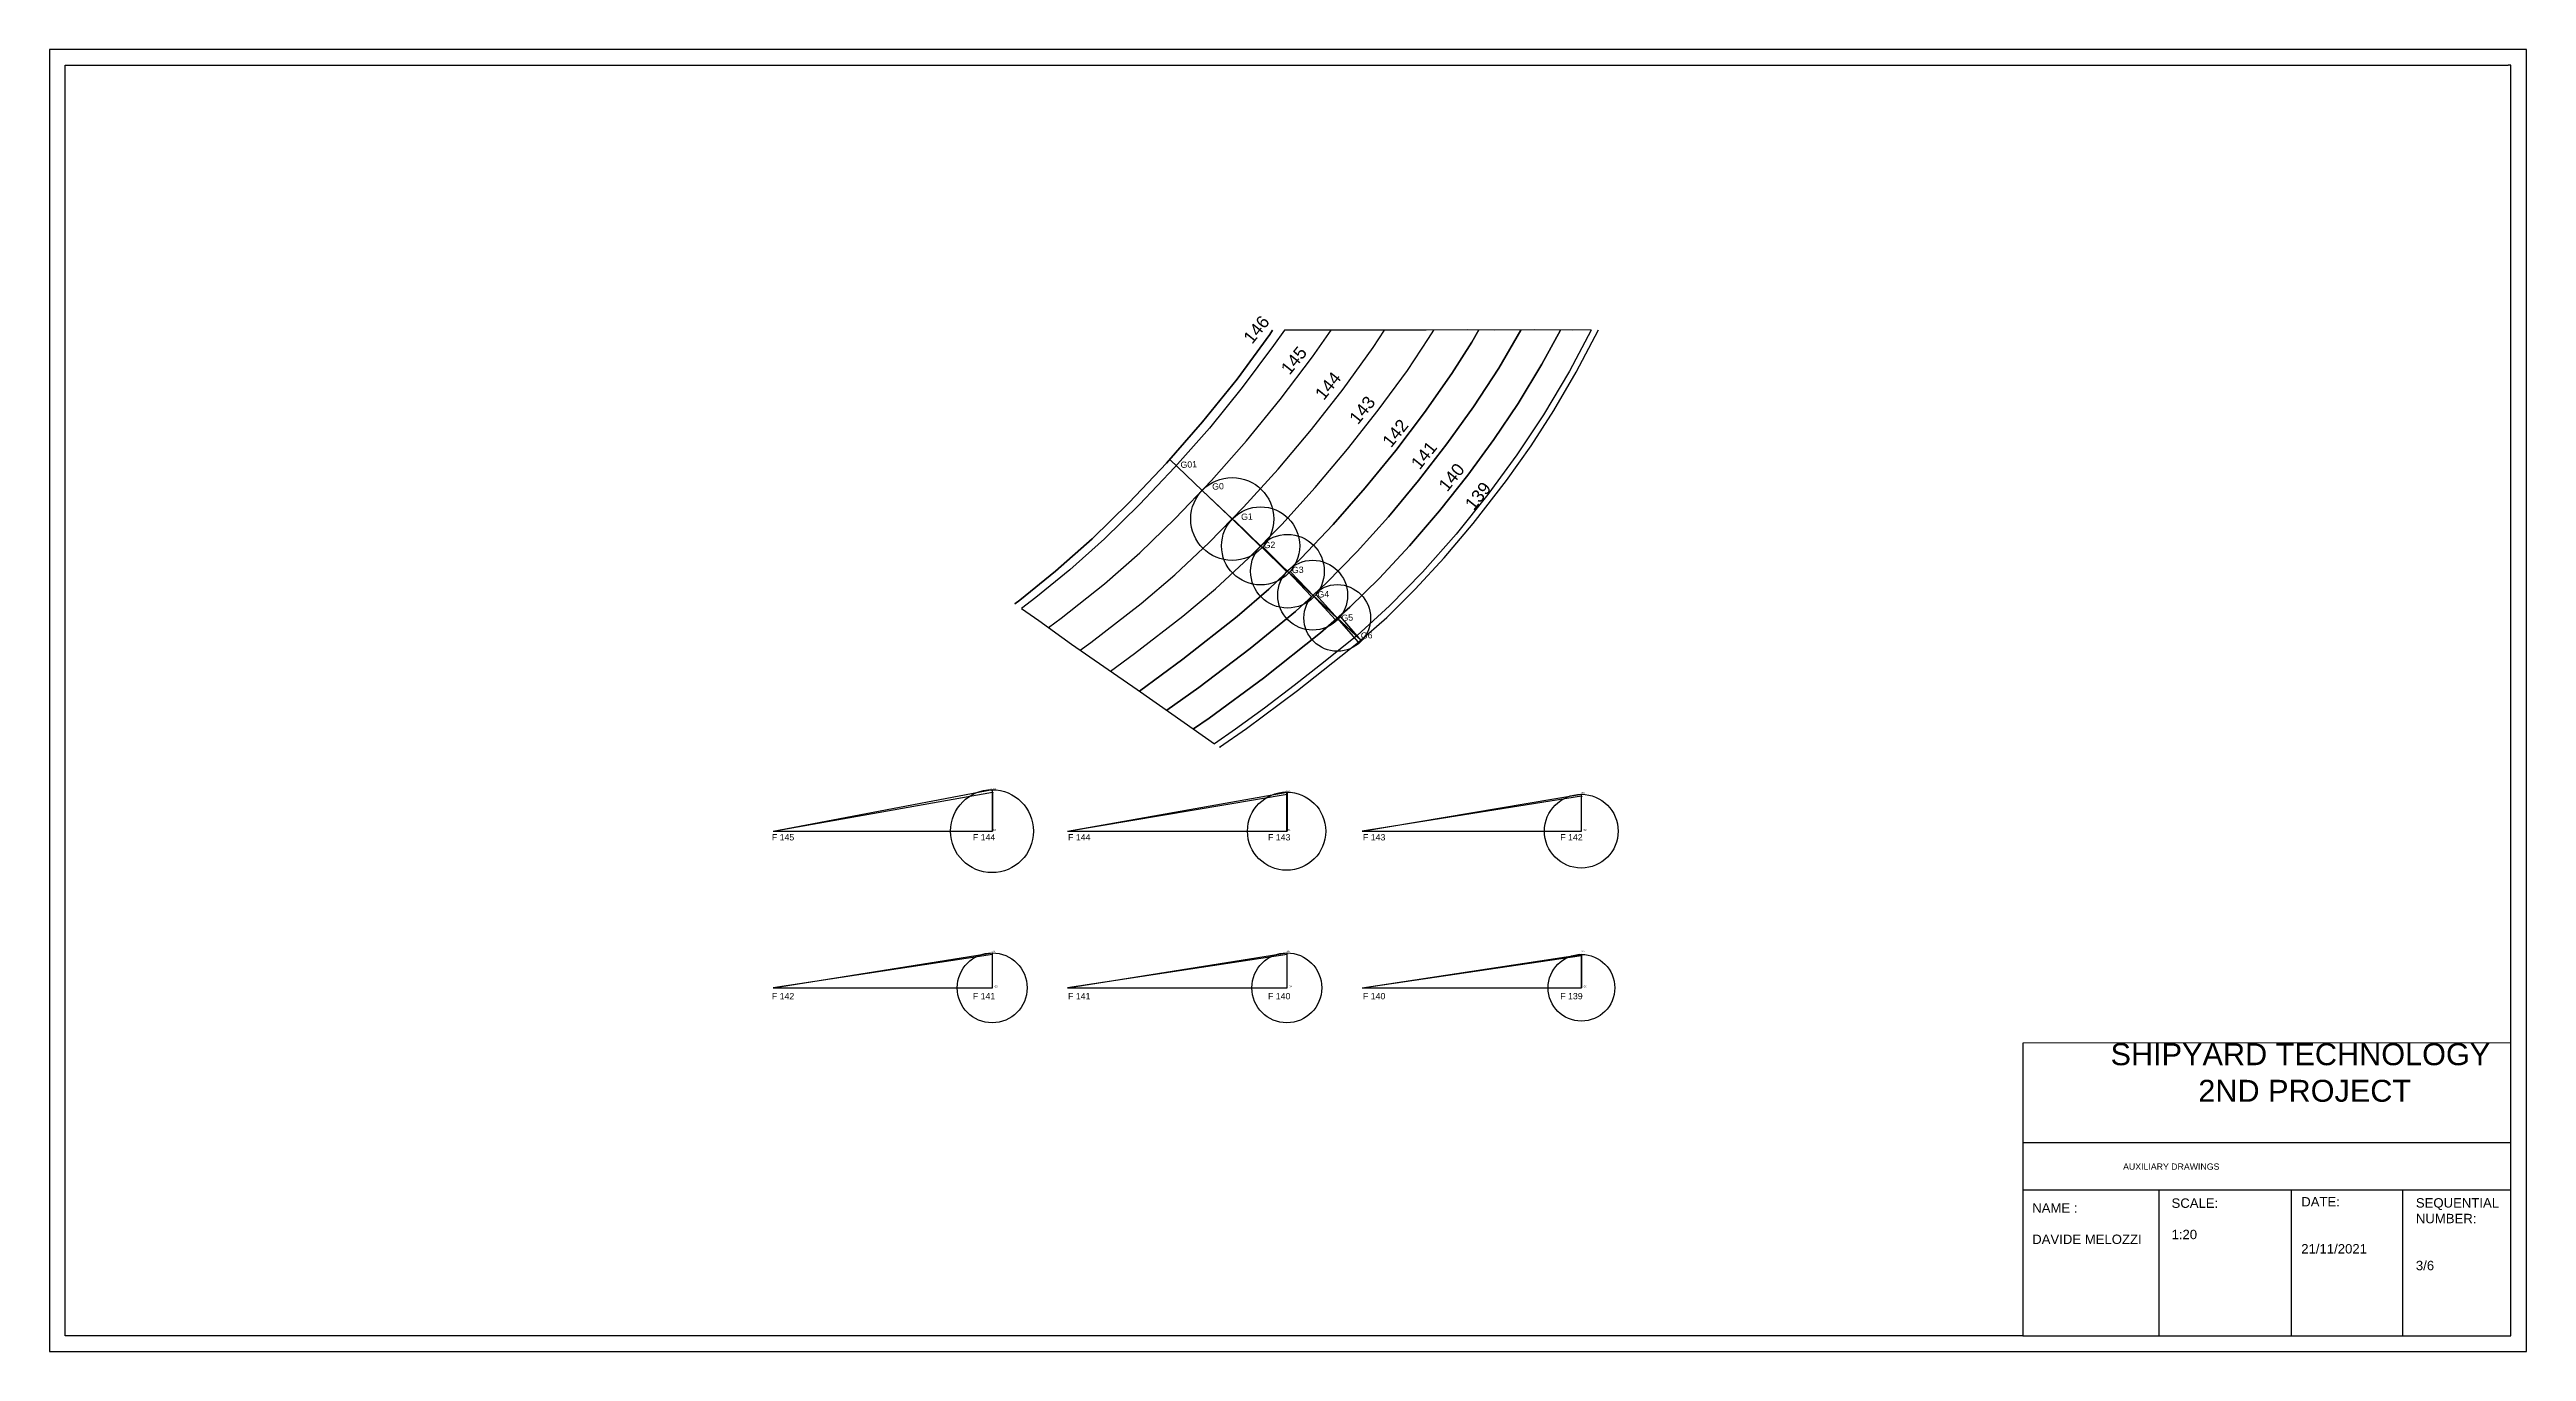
# Model space of a CAD drawing. Header units: inches. Extents: x 25 to 7929, y 11 to 4167.
import ezdxf

# ---------------------------------------------------------------- set-up
doc = ezdxf.new("R2010")
doc.units = ezdxf.units.IN
doc.header["$MEASUREMENT"] = 0
for name, color, linetype in [('Frames[139-146]', 7, 'Continuous'), ('Leg_Aux', 7, 'Continuous'), ('Leg_Geodesica', 7, 'Continuous'), ('Plate', 1, 'Continuous'), ('VPorts', 7, 'Continuous')]:
    doc.layers.add(name, color=color, linetype=linetype)
for name, color, linetype, true_color in [('G0G1', 7, 'Continuous', 0x667d3a), ("G1G'2G2''", 7, 'Continuous', 0xa8bd38), ('G1G2', 7, 'Continuous', 0x60812a), ("G2G'3G''3", 7, 'Continuous', 0x9fb01c), ('G2G3', 7, 'Continuous', 0x629a50), ("G3G'4G''4", 7, 'Continuous', 0xa8bd38), ('G3G4', 7, 'Continuous', 0x6c9a5b), ('G4G5', 7, 'Continuous', 0x7aa648), ("G4G´5G''5", 7, 'Continuous', 0xa8bd38), ("G5G'6G''6", 7, 'Continuous', 0xa8bd38), ('G5G6', 7, 'Continuous', 0x86b16a), ('Perp_140', 7, 'Continuous', 0xcb7d78), ('Perp_F141', 7, 'Continuous', 0xc07d78), ('Perp_F142', 7, 'Continuous', 0xab6363), ('Perp_F143', 7, 'Continuous', 0xb74256), ('Perp_F144', 7, 'Continuous', 0x9e4049), ('R_G1', 7, 'Continuous', 0x006066), ('R_G2', 7, 'Continuous', 0x38757d), ('R_G3', 7, 'Continuous', 0x408d87), ('R_G4', 7, 'Continuous', 0x6bab9b), ('R_G5', 7, 'Continuous', 0x599c84)]:
    doc.layers.add(name, color=color, linetype=linetype, true_color=true_color)
doc.styles.get("Standard").update_dxf_attribs({"font": 'Arial.ttf'})

msp = doc.modelspace()

# ---------------------------------------------------------------- linework, layer by layer
for p, q in [((75.2, 4167.1), (25.2, 4167.1)), ((25.2, 4167.1), (25.2, 61.3)), ((7929.3, 4167.1), (75.2, 4167.1)), ((75.2, 61.3), (75.2, 4117.1)), ((75.2, 4117.1), (7871.2, 4117.1)), ((7879.3, 4117.1), (7871.2, 4117.1)), ((7879.3, 61.3), (7879.3, 4117.1)), ((7929.3, 4117.1), (7929.3, 4167.1)), ((7929.3, 61.3), (7929.3, 4117.1)), ((3760.5, 1941.6), (3761.2, 1941.6)), ((3760.5, 1941.1), (3761.2, 1941.1)), ((3761.4, 1941.6), (3762.1, 1941.6)), ((3761.4, 1941.1), (3762.1, 1941.1)), ((3762.3, 1941.6), (3763, 1941.6)), ((3762.3, 1941.1), (3763, 1941.1)), ((7879.3, 996.3), (6322.1, 995.1)), ((6322.1, 995.1), (6322.1, 61.3)), ((7879.3, 61.3), (7879.3, 996.3)), ((6322.1, 678.1), (7879.3, 678.1)), ((6322.1, 526.8), (7879.3, 526.8)), ((6756.3, 526.8), (6756.3, 61.3)), ((7178.7, 526.8), (7178.7, 61.3)), ((7534, 526.8), (7534, 61.3)), ((25.2, 61.3), (25.2, 11.3)), ((25.2, 11.3), (7929.3, 11.3)), ((6322.1, 61.3), (75.2, 61.3)), ((6322.1, 61.3), (7879.3, 61.3)), ((7929.3, 11.3), (7929.3, 61.3))]:
    msp.add_line(p, q)
at = {"layer": 'Frames[139-146]'}
for points in [[(3928.2, 3271.2), (3919, 3257.4), (3814.5, 3115.4), (3704.6, 2978.3), (3589.5, 2846.4), (3470.4, 2720.8), (3351.9, 2605.5), (3235.2, 2501.5), (3121.1, 2409.3), (3106, 2398.1), (3121.1, 2409.3), (3235.2, 2501.5), (3351.9, 2605.5), (3470.4, 2720.8), (3589.5, 2846.4), (3704.6, 2978.3), (3814.5, 3115.4), (3919, 3257.4)], [(4586.6, 3271.9), (4563.9, 3233), (4500.1, 3132.8), (4413.2, 3008.9), (4321.1, 2887.4), (4223.5, 2767.8), (4121, 2650.9), (4018, 2542.6), (3916, 2444.8), (3815.1, 2357.5), (3641.6, 2220.8), (3502.9, 2119.4), (3641.6, 2220.8), (3815.1, 2357.5), (3916, 2444.8), (4018, 2542.6), (4121, 2650.9), (4223.5, 2767.8), (4321.1, 2887.4), (4413.2, 3008.9), (4500.1, 3132.8), (4563.9, 3233)], [(4720.7, 3271.8), (4650, 3150.2), (4569.4, 3026.6), (4484.6, 2908.2), (4393.9, 2791), (4297.5, 2675.3), (4197.6, 2564.3), (4098.6, 2463.7), (4000.7, 2373.7), (3856.2, 2255.6), (3692.9, 2130.8), (3590.9, 2058.2), (3692.9, 2130.8), (3856.2, 2255.6), (4000.7, 2373.7), (4098.6, 2463.7), (4197.6, 2564.3), (4297.5, 2675.3), (4393.9, 2791), (4484.6, 2908.2), (4569.4, 3026.6), (4650, 3150.2)], [(4846.6, 3271.6), (4787.4, 3162.7), (4711.8, 3037.7), (4634.2, 2922.4), (4550.6, 2808.3), (4460.8, 2695), (4365.3, 2583.1), (4269.2, 2479.8), (4174.3, 2387.2), (4080.6, 2305.5), (3898.6, 2160.8), (3725.8, 2032.7), (3675.9, 1998.5), (3725.8, 2032.7), (3898.6, 2160.8), (4080.6, 2305.5), (4174.3, 2387.2), (4269.2, 2479.8), (4365.3, 2583.1), (4460.8, 2695), (4550.6, 2808.3), (4634.2, 2922.4), (4711.8, 3037.7), (4787.4, 3162.7)]]:
    msp.add_lwpolyline(points, close=True, dxfattribs=at)
for points in [[(3213.4, 2322), (3253.8, 2351.8), (3391.9, 2461.6), (3503.9, 2560.6), (3617.6, 2670.4), (3732.7, 2791), (3845.1, 2918.2), (3952.7, 3049.9), (4055.3, 3185.7), (4115.1, 3271.7)], [(3253.8, 2351.8), (3391.9, 2461.6), (3503.9, 2560.6), (3617.6, 2670.4), (3732.7, 2791), (3845.1, 2918.2), (3952.7, 3049.9), (4055.3, 3185.7), (4115.1, 3271.7)], [(3314.3, 2250.2), (3348.5, 2274.7), (3508.5, 2399), (3616.2, 2490.7), (3725.3, 2593), (3835.6, 2705.9), (3945.9, 2827.8), (4051.8, 2953.7), (4153, 3083.1), (4249.4, 3216.4), (4285.2, 3271.3)], [(3348.4, 2274.7), (3348.4, 2274.7), (3508.5, 2399), (3616.2, 2490.7), (3725.3, 2593), (3835.6, 2705.9), (3945.9, 2827.8), (4051.8, 2953.7), (4153, 3083.1), (4249.4, 3216.4), (4285.2, 3271.3)], [(3410.6, 2183.2), (3487.7, 2238.9), (3641.8, 2358.6), (3745.9, 2445.8), (3851.1, 2543.3), (3957.4, 2651.3), (4064.2, 2769.1), (4167.2, 2891.1), (4265.2, 3015.8), (4358.1, 3143), (4425.7, 3244.3), (4442.2, 3271.4)], [(3410.6, 2183.2), (3487.7, 2238.9), (3641.8, 2358.6), (3745.9, 2445.8), (3851.1, 2543.3), (3957.4, 2651.3), (4064.2, 2769.1), (4167.2, 2891.1), (4265.2, 3015.8), (4358.1, 3143), (4425.7, 3244.3), (4442.2, 3271.4)], [(3758.6, 1940.7), (3844.5, 1999.7), (4007.4, 2120.8), (4202.2, 2275.9), (4292.1, 2354.6), (4383.4, 2444.3), (4475.9, 2545), (4568.1, 2654.1), (4675, 2791.8), (4753.2, 2902.2), (4825.8, 3014.5), (4897.2, 3137.6), (4967.7, 3271.9)], [(3758.6, 1940.7), (3844.5, 1999.7), (4007.4, 2120.8), (4202.2, 2275.9), (4292.1, 2354.6), (4383.4, 2444.3), (4475.9, 2545), (4568.1, 2654.1), (4675, 2791.8), (4753.2, 2902.2), (4825.8, 3014.5), (4897.2, 3137.6), (4967.7, 3271.9)]]:
    msp.add_lwpolyline(points, dxfattribs=at)
at = {"layer": 'G0G1'}
for p, q in [((3703.3, 2759.8), (3599.7, 2858.1)), ((3703.1, 2760), (3799.2, 2668.6)), ((2334.1, 1672.1), (3034.1, 1804.7)), ((3034.1, 1672.1), (3034.1, 1804.7))]:
    msp.add_line(p, q, dxfattribs=at)
at = {"layer": "G1G'2G2''"}
for p, q in [((3703.1, 2760), (3895.2, 2577.5)), ((2334.1, 1672.1), (3034.1, 1797)), ((3034.1, 1672.1), (3034.1, 1797)), ((3034.1, 1797), (3034.1, 1672.1))]:
    msp.add_line(p, q, dxfattribs=at)
at = {"layer": 'G1G2'}
for p, q in [((3889.9, 2582.7), (3799.2, 2668.6)), ((3274.1, 1672.1), (3974.1, 1797)), ((3974.1, 1797), (3974.1, 1672.1))]:
    msp.add_line(p, q, dxfattribs=at)
at = {"layer": "G2G'3G''3"}
for p, q in [((3799.2, 2668.6), (3980.4, 2496.9)), ((3274.1, 1672.1), (3974.1, 1789.9)), ((3974.1, 1789.7), (3974.1, 1672.1))]:
    msp.add_line(p, q, dxfattribs=at)
at = {"layer": 'G2G3'}
for p, q in [((3975.5, 2501.8), (3889.9, 2582.7)), ((4214.1, 1672.1), (4914.1, 1789.9)), ((4914.1, 1672.1), (4914.1, 1789.9))]:
    msp.add_line(p, q, dxfattribs=at)
at = {"layer": "G3G'4G''4"}
for p, q in [((3889.9, 2582.7), (4060.9, 2421)), ((4914.1, 1783.7), (4214.1, 1672.1)), ((4914.1, 1672.1), (4914.1, 1783.7))]:
    msp.add_line(p, q, dxfattribs=at)
at = {"layer": 'G3G4'}
for p, q in [((4056.8, 2425.3), (3975.5, 2501.8)), ((2334.1, 1172.1), (3034.1, 1283.8)), ((3034.1, 1172.1), (3034.1, 1283.8)), ((3274.1, 1172.1), (3974.1, 1283.8)), ((3974.1, 1172.1), (3974.1, 1283.8))]:
    msp.add_line(p, q, dxfattribs=at)
at = {"layer": 'G4G5'}
for p, q in [((4134.6, 2352.6), (4056.8, 2425.3)), ((4214.1, 1172.1), (4914.1, 1278.6)), ((4914.1, 1172.1), (4914.1, 1278.6))]:
    msp.add_line(p, q, dxfattribs=at)
at = {"layer": "G4G´5G''5"}
for p, q in [((4137.6, 2349.3), (3975.5, 2501.8)), ((3034.1, 1278.5), (2334.1, 1172.1)), ((3034.1, 1172.1), (3034.1, 1278.5)), ((3974.1, 1278.5), (3274.1, 1172.1)), ((3974.1, 1172.1), (3974.1, 1278.5))]:
    msp.add_line(p, q, dxfattribs=at)
at = {"layer": "G5G'6G''6"}
for p, q in [((4056.8, 2425.3), (4212.3, 2279.9)), ((4214.1, 1172.1), (4914.1, 1274.9)), ((4914.1, 1172.1), (4914.1, 1274.9))]:
    msp.add_line(p, q, dxfattribs=at)
at = {"layer": 'G5G6'}
msp.add_line((4209.9, 2282.6), (4134.6, 2352.6), dxfattribs=at)
at = {"layer": 'Perp_140'}
for p, q in [((4201.8, 2275.5), (4134.6, 2352.6)), ((4212.3, 2279.9), (4145.1, 2356.9))]:
    msp.add_line(p, q, dxfattribs=at)
at = {"layer": 'Perp_F141'}
for p, q in [((4128.5, 2347.2), (4056.8, 2425.3)), ((4137.6, 2349.3), (4065.9, 2427.3))]:
    msp.add_line(p, q, dxfattribs=at)
at = {"layer": 'Perp_F142'}
for p, q in [((4052.6, 2421.4), (3975.5, 2501.8)), ((4060.9, 2421), (3983.8, 2501.4))]:
    msp.add_line(p, q, dxfattribs=at)
at = {"layer": 'Perp_F143'}
for p, q in [((3973.8, 2500.2), (3889.9, 2582.7)), ((3980.4, 2496.9), (3896.5, 2579.5))]:
    msp.add_line(p, q, dxfattribs=at)
at = {"layer": 'Perp_F144'}
for p, q in [((3888.5, 2581.4), (3799.2, 2668.6)), ((3895.2, 2577.5), (3805.9, 2664.8))]:
    msp.add_line(p, q, dxfattribs=at)
at = {"layer": 'Plate'}
for points in [[(3965.6, 3271.2), (3931.1, 3221.9), (3831, 3088.2), (3726.2, 2958.8), (3616.6, 2834), (3503.7, 2715.1), (3391.5, 2605.5), (3280.9, 2506.2), (3172.4, 2417.5), (3127.2, 2383.1)], [(4944.2, 3271.8), (4875.1, 3140.3), (4792.8, 3000.8), (4707.9, 2873.3), (4614.8, 2746.7), (4513.5, 2620.6), (4406.8, 2499), (4301.3, 2390.9), (4197.6, 2297.1), (4096.1, 2214.4), (3997.4, 2136.9), (3901.9, 2064.5), (3809.6, 1997.4), (3743.2, 1951.3)], [(4944.3, 3271.9), (4883.9, 3271.5), (4764.5, 3272), (4636, 3271.4), (4551.6, 3272.2), (4418.3, 3271.2), (4300.1, 3271.2), (4187.6, 3271.8), (4076.3, 3271.6), (3965.6, 3271.2)], [(3127.2, 2383.1), (3182.3, 2344.2), (3286.8, 2269.4), (3389.9, 2197.4), (3495.8, 2124.4), (3606.9, 2047), (3743.2, 1951.3)]]:
    msp.add_lwpolyline(points, dxfattribs=at)
at = {"layer": 'R_G1'}
for p, q in [((3034.1, 1797), (3032.7, 1804.5)), ((3032.7, 1804.5), (3032.7, 1672.1))]:
    msp.add_line(p, q, dxfattribs=at)
for centre in [(3799.2, 2668.6), (3032.7, 1672.1)]:
    msp.add_circle(centre, 132.3, dxfattribs=at)
at = {"layer": 'R_G2'}
for p, q in [((3974.1, 1789.9), (3972.8, 1796.8)), ((3972.8, 1796.8), (3972.8, 1672.1))]:
    msp.add_line(p, q, dxfattribs=at)
for centre in [(3889.9, 2582.7), (3972.8, 1672.1)]:
    msp.add_circle(centre, 124.7, dxfattribs=at)
at = {"layer": 'R_G3'}
for p, q in [((4914.1, 1783.7), (4913.1, 1789.7)), ((4913.1, 1789.7), (4913.1, 1672.1))]:
    msp.add_line(p, q, dxfattribs=at)
for centre in [(3975.5, 2501.8), (4913.1, 1672.1)]:
    msp.add_circle(centre, 117.6, dxfattribs=at)
at = {"layer": 'R_G4'}
for p, q in [((3034.1, 1278.5), (3033.3, 1283.6)), ((3033.3, 1283.6), (3033.3, 1172.1)), ((3974.1, 1278.5), (3973.3, 1283.6)), ((3973.3, 1283.6), (3973.3, 1172.1)), ((4913.5, 1278.5), (4913.5, 1172.1))]:
    msp.add_line(p, q, dxfattribs=at)
for centre, radius in [((4056, 2425.3), 111.5), ((4134.6, 2352.6), 106.4), ((3033.3, 1172.1), 111.5), ((3973.3, 1172.1), 111.5), ((4913.5, 1172.1), 106.4)]:
    msp.add_circle(centre, radius, dxfattribs=at)
at = {"layer": 'R_G5'}
msp.add_line((4914.1, 1274.9), (4913.5, 1278.5), dxfattribs=at)
at = {"layer": 'VPorts'}
for p, q in [((2334.1, 1672.1), (3034.1, 1672.1)), ((3274.1, 1672.1), (3974.1, 1672.1)), ((4214.1, 1672.1), (4914.1, 1672.1)), ((2334.1, 1172.1), (3034.1, 1172.1)), ((3274.1, 1172.1), (3974.1, 1172.1)), ((4214.1, 1172.1), (4914.1, 1172.1))]:
    msp.add_line(p, q, dxfattribs=at)

# ---------------------------------------------------------------- texts
at = {"attachment_point": 1}
for s, width, heights, insert, char_height in [('^ISHIPYARD TECHNOLOGY\\P^I^I2ND PROJECT ', 1557.199, [317], (6322.1, 995.1), 70), ('\\P\\P^I^I^I^IAUXILIARY DRAWINGS', 1557.199, [0], (6322.1, 678.1), 20), ('NAME :\\P\\PDAVIDE MELOZZI', 362.861, [0], (6352.1, 484.5), 30), ('SCALE:\\P\\P1:20', 350.084, [0], (6796.7, 499.8), 30), ('DATE:\\P\\P\\P21/11/2021', 299.124, [0], (7210.6, 504.1), 30), ('SEQUENTIAL\\PNUMBER:\\P\\P\\P3/6', 282.032, [0], (7576.4, 500.7), 30)]:
    msp.add_mtext_dynamic_manual_height_columns(s, width=width, gutter_width=1, heights=heights, dxfattribs=dict(at, insert=insert, char_height=char_height))
at = {"layer": 'Frames[139-146]', "linetype": 'Continuous'}
for s, p in [('146', (3862.7, 3224.3, 44161.3)), ('145', (3982.3, 3125.9, 44161.3)), ('144', (4091.3, 3045, 44161.3)), ('143', (4200.4, 2967.6, 44161.3)), ('142', (4306, 2893.8, 44161.3)), ('141', (4397.4, 2823.4, 44161.3)), ('140', (4485.4, 2753.1, 44161.3)), ('139', (4569.8, 2693.3, 44161.3))]:
    msp.add_text(s, height=40, rotation=51.25929, dxfattribs=at).set_placement(p)
at = {"layer": 'Frames[139-146]', "linetype": 'Continuous', "char_height": 20, "attachment_point": 1, "rotation": 359.95655}
for s, insert in [('F 145', (2330.2, 1662.6)), ('F 144', (2971.6, 1662.6)), ('F 144', (3275.4, 1662.6)), ('F 143', (3913.5, 1662.6)), ('F 143', (4216.4, 1662.6)), ('F 142', (4846.1, 1662.6)), ('F 142', (2330.2, 1155.4)), ('F 141', (2971.6, 1155.6)), ('F 141', (3275.4, 1155.6)), ('F 140', (3913.5, 1155.6)), ('F 140', (4216.4, 1155.6)), ('F 139', (4846.1, 1155.6))]:
    msp.add_mtext_dynamic_manual_height_columns(s, width=375.323, gutter_width=500, heights=[85.9], dxfattribs=dict(at, insert=insert))
at = {"layer": 'Leg_Aux', "linetype": 'Continuous', "char_height": 0.5, "attachment_point": 1, "rotation": 2.66095}
for s, insert in [("G'2", (3889.3, 2582)), ("G''2", (3895.8, 2578)), ("G'3", (3974.7, 2500.8)), ("G''3", (3981.8, 2497.2)), ("G'4", (4055.9, 2424.2)), ("G''4", (4061.2, 2421.2))]:
    msp.add_mtext_dynamic_manual_height_columns(s, width=375.323, gutter_width=500, heights=[85.9], dxfattribs=dict(at, insert=insert))
at = {"layer": 'Leg_Aux', "attachment_point": 1}
for s, insert, char_height in [("{\\C0;G''2}", (3027, 1807.4), 2), ("{\\C0;G'2}", (3034.6, 1796.3), 2), ('{\\C0;G1}', (3035.4, 1810.4), 5), ("{\\C0;G''3}", (3967.4, 1799.1), 2), ('{\\C0;G2}', (3972.6, 1802.7), 5), ("{\\C0;G'3}", (3974.4, 1789.7), 2), ("{\\C0;G''4}", (4908.7, 1793.4), 2), ('{\\C0;G3}', (4913.9, 1797), 5), ("{\\C0;G'4}", (4915.7, 1784), 2), ('{\\C0;G0}', (3036.9, 1678.8), 5), ('{\\C0;G1}', (3975.7, 1678.9), 5), ('{\\C0;G2}', (4920.7, 1678.9), 5), ("{\\C0;G''5}", (3028.3, 1287.4), 2), ('{\\C0;G4}', (3033.5, 1291), 5), ("{\\C0;G'5}", (3035.3, 1278), 2), ("{\\C0;G''6}", (3968.3, 1287.4), 2), ('{\\C0;G5}', (3973.5, 1291), 5), ("{\\C0;G'6}", (3975.3, 1278), 2), ("{\\C0;G''7}", (4908.3, 1281.9), 2), ('{\\C0;G6}', (4913.5, 1291), 5), ("{\\C0;G'7}", (4915.3, 1278), 2), ('{\\C0;G3}', (3040.7, 1178.9), 5), ('{\\C0;G4}', (3980.7, 1178.9), 5), ('{\\C0;G5}', (4920.7, 1178.9), 5)]:
    msp.add_mtext_dynamic_manual_height_columns(s, width=285.524, gutter_width=500, heights=[0], dxfattribs=dict(at, insert=insert, char_height=char_height))
at = {"layer": 'Leg_Geodesica', "linetype": 'Continuous', "char_height": 20, "attachment_point": 1, "rotation": 2.66095}
for s, insert in [('G01', (3633.8, 2851.3)), ('G0', (3734.8, 2781.8)), ('G1', (3827, 2685.1)), ('G2', (3899.1, 2595)), ('G3', (3989.3, 2515.3)), ('G4', (4070.7, 2437.5)), ('G5', (4147.2, 2362.7)), ('G6', (4209.1, 2306))]:
    msp.add_mtext_dynamic_manual_height_columns(s, width=375.323, gutter_width=500, heights=[85.9], dxfattribs=dict(at, insert=insert))

doc.saveas('drawing.dxf')
